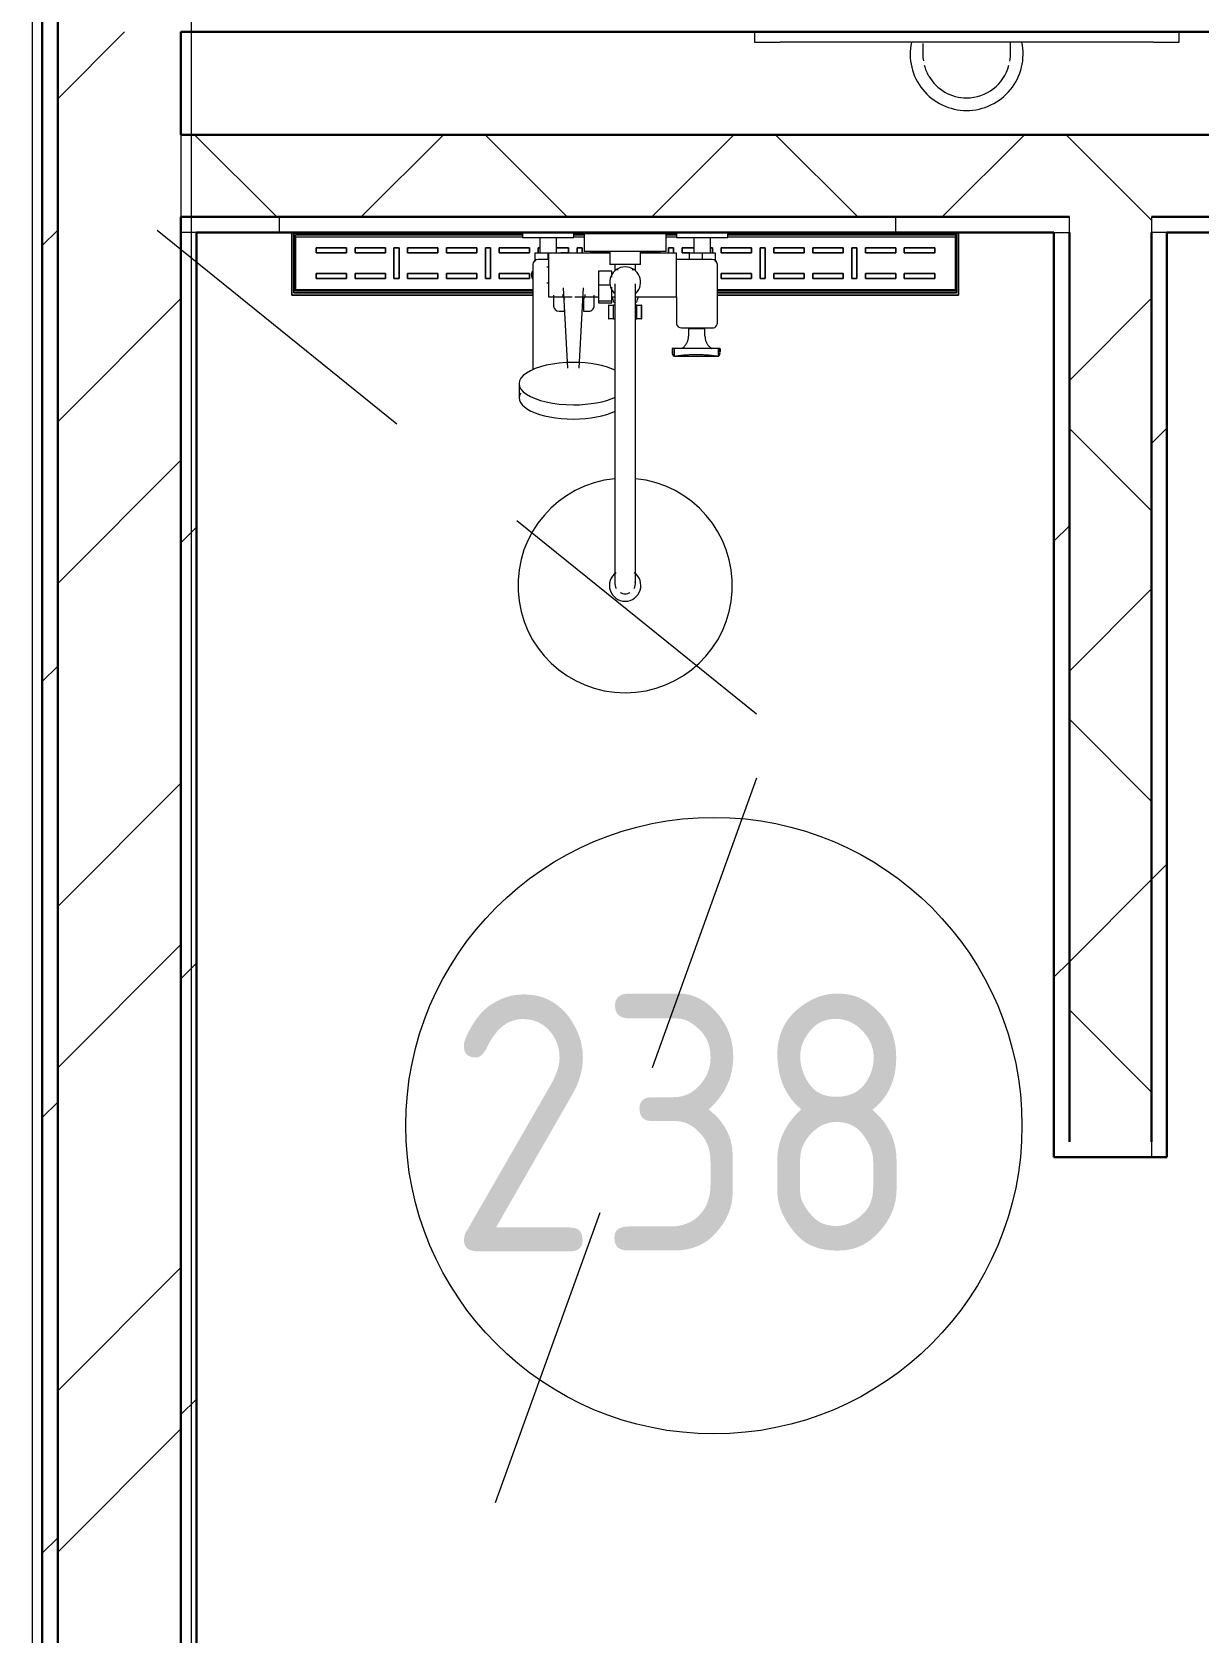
# Model space of a CAD drawing. Header units: millimetres. Extents: x -88595 to 880822, y -1054509 to -148035.
# Drawn here: x 300258 to 301395, y -247120 to -245562 of the extents above; entities that cross this region are included whole.
import ezdxf

# ---------------------------------------------------------------- set-up
doc = ezdxf.new("R2010")
doc.units = ezdxf.units.MM
doc.linetypes.add('ADSK_Линия сетки', pattern=[25, 20, -2.5, 0, -2.5])
doc.linetypes.add('ADSK_Сверху', pattern=[4.5, 3, -1.5])
for name, color, linetype, lineweight in [('Линии', 7, 'Continuous', 9), ('Марки помещений', 7, 'Continuous', 20), ('Обобщенные модели', 7, 'Continuous', 18), ('Оборудование', 7, 'Continuous', 18), ('Ограждение', 7, 'Continuous', 9), ('Оси', 7, 'Continuous', 9), ('Сантехника', 7, 'Continuous', 18), ('Стены наружные', 7, 'Continuous', 18), ('Стены штриховка', 7, 'Continuous', 9)]:
    doc.layers.add(name, color=color, linetype=linetype, lineweight=lineweight)
doc.styles.add('GOST Common_2', font='GOST_Common.ttf', dxfattribs={"width": 0.9, "height": 350})

# ---------------------------------------------------------------- blocks, each defined once
blk = doc.blocks.new('2 этаж')
at = {"layer": 'Линии', "linetype": 'ADSK_Сверху', "ltscale": 100}
for p, q in [((330298, 681582.5), (329697.9, 682066.5)), ((330298, 681520.5), (329697.5, 679856.5))]:
    blk.add_line(p, q, dxfattribs=at)
at = {"layer": 'Марки помещений'}
blk.add_circle((330256.4, 681182.2), 300, dxfattribs=at)
at = {"layer": 'Обобщенные модели', "lineweight": 9}
for p, q in [((330215.7, 681938.5), (330215.7, 681935)), ((330217.7, 681938.5), (330215.9, 681938.5)), ((330217.7, 681938.5), (330217.7, 681931)), ((330260.8, 681938.5), (330217.7, 681938.5)), ((330217.7, 681931), (330217.7, 681938.5)), ((330260.8, 681931), (330260.8, 681938.5)), ((330262.3, 681938.5), (330260.8, 681938.5)), ((330260.8, 681938.5), (330260.8, 681931)), ((330262.5, 681938.5), (330262.5, 681935.7)), ((330262.6, 681935.3), (330262.6, 681938.5)), ((330217.7, 681931), (330260.8, 681931))]:
    blk.add_line(p, q, dxfattribs=at)
for points, knots in [([(330215.7, 681934.5), (330215.7, 681934.4), (330215.8, 681934), (330215.9, 681933.4), (330216.1, 681932.7), (330216.3, 681932.2), (330216.5, 681931.8), (330217, 681931.4), (330217.4, 681931.1), (330217.7, 681931)], [0.3333333, 0.3333333, 0.3333333, 0.3333333, 0.4166667, 0.5, 0.5833333, 0.6666667, 0.75, 0.8333333, 1, 1, 1, 1]), ([(330260.8, 681931), (330261, 681931.1), (330261.3, 681931.4), (330261.7, 681931.8), (330261.9, 681932.2), (330262.1, 681932.7), (330262.3, 681933.4), (330262.4, 681934.1), (330262.5, 681934.4), (330262.5, 681934.6)], [0, 0, 0, 0, 0.1666667, 0.25, 0.3333333, 0.4166667, 0.5, 0.5833333, 0.6666667, 0.6666667, 0.6666667, 0.6666667]), ([(330217.7, 681931), (330217.7, 681931), (330218.3, 681931.1), (330220.2, 681931.3), (330221.5, 681931.5), (330222.7, 681931.6), (330224, 681931.8), (330225.3, 681932), (330226.8, 681932.1), (330228.4, 681932.3), (330230.1, 681932.4), (330232.4, 681932.5), (330236.7, 681932.7), (330241.8, 681932.7), (330246, 681932.5), (330248.4, 681932.4), (330250, 681932.3), (330251.6, 681932.1), (330253.1, 681932), (330254.5, 681931.8), (330255.8, 681931.6), (330256.9, 681931.5), (330258.3, 681931.3), (330260.1, 681931.1), (330260.8, 681931), (330260.8, 681931)], [0, 0, 0, 0, 0.111111, 0.166667, 0.194444, 0.222222, 0.25, 0.277778, 0.305556, 0.333333, 0.361111, 0.388889, 0.444444, 0.555556, 0.611111, 0.638889, 0.666667, 0.694444, 0.722222, 0.75, 0.777778, 0.805556, 0.833333, 0.888889, 1, 1, 1, 1])]:
    blk.add_open_spline(points, degree=3, knots=knots, dxfattribs=at)
at = {"layer": 'Ограждение'}
blk.add_line((329592.5, 682556.5), (329592.5, 679751.5), dxfattribs=at)
at = {"layer": 'Оси', "linetype": 'ADSK_Линия сетки', "ltscale": 100}
blk.add_line((329747.5, 697307.1), (329747.5, 631330.4), dxfattribs=at)
at = {"layer": 'Сантехника', "lineweight": 9}
for p, q in [((330295.8, 682246.5), (330295.8, 682236.5)), ((330709.3, 682236.5), (330709.3, 682246.5)), ((330295.8, 682236.5), (330320.8, 682236.5)), ((330684.3, 682236.5), (330320.8, 682236.5)), ((330684.3, 682236.5), (330709.3, 682236.5))]:
    blk.add_line(p, q, dxfattribs=at)
at = {"layer": 'Сантехника'}
for p, q in [((329845.3, 681990.5), (329845.3, 682051.5)), ((329845.3, 682051.5), (329845.3, 681990.5)), ((330070, 682050.5), (329847.3, 682050.5)), ((329847.3, 682050.5), (330070, 682050.5)), ((329847.3, 682050.5), (329847.3, 681992.5)), ((329847.3, 681992.5), (329847.3, 682050.5)), ((329848.9, 682043.8), (329848.9, 682048.8)), ((330070, 682048.8), (329848.9, 682048.8)), ((329848.9, 682047.3), (329848.9, 682048.8)), ((329848.9, 682047.3), (330070, 682047.3)), ((329848.9, 682047.3), (329848.9, 682043.8)), ((329848.9, 681999.2), (329848.9, 682043.8)), ((329848.9, 682043.8), (329848.9, 681999.2)), ((330070, 682051.5), (330070, 682046.5)), ((330070, 682046.5), (330120, 682046.5)), ((330087, 682046.5), (330087, 682031.5)), ((330103, 682031.5), (330103, 682046.5)), ((330120, 682046.5), (330120, 682051.5)), ((330220, 682050.5), (330120, 682050.5)), ((330120, 682050.5), (330220, 682050.5)), ((330130.2, 682048.8), (330120, 682048.8)), ((330120, 682047.3), (330130, 682047.3)), ((330130, 682050.3), (330130, 682032.9)), ((330170, 682050.3), (330130, 682050.3)), ((330210, 682050.3), (330170, 682050.3)), ((330210, 682032.9), (330210, 682050.3)), ((330220, 682048.8), (330210, 682048.8)), ((330210, 682047.3), (330220, 682047.3)), ((330220, 682051.5), (330220, 682046.5)), ((330220, 682046.5), (330270, 682046.5)), ((330237, 682046.5), (330237, 682031.5)), ((330253, 682031.5), (330253, 682046.5)), ((330270, 682046.5), (330270, 682051.5)), ((330492.7, 682050.5), (330270, 682050.5)), ((330270, 682050.5), (330492.7, 682050.5)), ((330491.6, 682048.8), (330270, 682048.8)), ((330270, 682047.3), (330491.6, 682047.3)), ((330491.6, 682048.8), (330491.6, 682043.8)), ((330491.6, 682048.8), (330491.6, 682047.3)), ((330491.6, 682043.8), (330491.6, 682047.3)), ((330491.6, 682043.8), (330491.6, 681999.2)), ((330491.6, 681999.2), (330491.6, 682043.8)), ((330492.7, 681992.5), (330492.7, 682050.5)), ((330492.7, 682050.5), (330492.7, 681992.5)), ((330494.7, 682051.5), (330494.7, 681990.5)), ((330494.7, 681990.5), (330494.7, 682051.5)), ((329898.6, 682036.5), (329869, 682036.5)), ((329869, 682036.5), (329869, 682031.5)), ((329869, 682031.5), (329869, 682036.5)), ((329869, 682036.5), (329898.6, 682036.5)), ((329869, 682031.5), (329898.6, 682031.5)), ((329898.6, 682031.5), (329869, 682031.5)), ((329898.6, 682031.5), (329898.6, 682036.5)), ((329898.6, 682036.5), (329898.6, 682031.5)), ((329936.5, 682036.5), (329907, 682036.5)), ((329907, 682036.5), (329907, 682031.5)), ((329907, 682031.5), (329907, 682036.5)), ((329907, 682036.5), (329936.5, 682036.5)), ((329907, 682031.5), (329936.5, 682031.5)), ((329936.5, 682031.5), (329907, 682031.5)), ((329936.5, 682031.5), (329936.5, 682036.5)), ((329936.5, 682036.5), (329936.5, 682031.5)), ((329949.8, 682036.5), (329944.9, 682036.5)), ((329944.9, 682036.5), (329944.9, 682006.5)), ((329944.9, 682006.5), (329944.9, 682036.5)), ((329944.9, 682036.5), (329949.8, 682036.5)), ((329949.8, 682006.5), (329949.8, 682036.5)), ((329949.8, 682036.5), (329949.8, 682006.5)), ((329987.7, 682036.5), (329958.2, 682036.5)), ((329958.2, 682036.5), (329958.2, 682031.5)), ((329958.2, 682031.5), (329958.2, 682036.5)), ((329958.2, 682036.5), (329987.7, 682036.5)), ((329958.2, 682031.5), (329987.7, 682031.5)), ((329987.7, 682031.5), (329958.2, 682031.5)), ((329987.7, 682031.5), (329987.7, 682036.5)), ((329987.7, 682036.5), (329987.7, 682031.5)), ((330025.7, 682036.5), (329996.1, 682036.5)), ((329996.1, 682036.5), (329996.1, 682031.5)), ((329996.1, 682031.5), (329996.1, 682036.5)), ((329996.1, 682036.5), (330025.7, 682036.5)), ((329996.1, 682031.5), (330025.7, 682031.5)), ((330025.7, 682031.5), (329996.1, 682031.5)), ((330025.7, 682031.5), (330025.7, 682036.5)), ((330025.7, 682036.5), (330025.7, 682031.5)), ((330039, 682036.5), (330034, 682036.5)), ((330034, 682036.5), (330034, 682006.5)), ((330034, 682006.5), (330034, 682036.5)), ((330034, 682036.5), (330039, 682036.5)), ((330039, 682006.5), (330039, 682036.5)), ((330039, 682036.5), (330039, 682006.5)), ((330076.9, 682036.5), (330047.3, 682036.5)), ((330047.3, 682036.5), (330047.3, 682031.5)), ((330047.3, 682031.5), (330047.3, 682036.5)), ((330047.3, 682036.5), (330076.9, 682036.5)), ((330047.3, 682031.5), (330076.9, 682031.5)), ((330076.9, 682031.5), (330047.3, 682031.5)), ((330076.9, 682031.5), (330076.9, 682036.5)), ((330076.9, 682036.5), (330076.9, 682031.5)), ((330082.5, 682031.5), (330095, 682031.5)), ((330082.5, 682023.2), (330082.5, 682031.5)), ((330087, 682036.5), (330085.3, 682036.5)), ((330085.3, 682036.5), (330085.3, 682031.5)), ((330085.3, 682031.5), (330085.3, 682036.5)), ((330085.3, 682036.5), (330087, 682036.5)), ((330095, 682031.5), (330107.5, 682031.5)), ((330095, 682025.2), (330095, 682031.5)), ((330155.2, 682031.2), (330095.3, 682031.2)), ((330095.3, 682031.2), (330095.3, 681988.9)), ((330114.8, 682036.5), (330103, 682036.5)), ((330103, 682036.5), (330114.8, 682036.5)), ((330107.5, 682031.5), (330114.8, 682031.5)), ((330114.8, 682031.5), (330107.5, 682031.5)), ((330114.8, 682031.5), (330114.8, 682036.5)), ((330114.8, 682036.5), (330114.8, 682031.5)), ((330128.1, 682036.5), (330123.2, 682036.5)), ((330123.2, 682036.5), (330123.2, 682031)), ((330123.2, 682031), (330123.2, 682036.5)), ((330123.2, 682036.5), (330128.1, 682036.5)), ((330128.1, 682031), (330128.1, 682036.5)), ((330128.1, 682036.5), (330128.1, 682031)), ((330170, 682032.9), (330130, 682032.9)), ((330136.5, 682032.9), (330136.5, 682031.5)), ((330136.5, 682031.5), (330136.5, 682032.9)), ((330136.5, 682031.5), (330155.1, 682031.5)), ((330155.1, 682031.5), (330136.5, 682031.5)), ((330155, 682032.9), (330155, 682020.3)), ((330210, 682032.9), (330170, 682032.9)), ((330185, 682020.3), (330185, 682032.9)), ((330185, 682031.5), (330203.9, 682031.5)), ((330203.9, 682031.5), (330185, 682031.5)), ((330220, 682031.2), (330185, 682031.2)), ((330203.9, 682031.5), (330203.9, 682032.9)), ((330203.9, 682032.9), (330203.9, 682031.5)), ((330217.2, 682036.5), (330212.3, 682036.5)), ((330212.3, 682036.5), (330212.3, 682031.2)), ((330212.3, 682031.2), (330212.3, 682036.5)), ((330212.3, 682036.5), (330217.2, 682036.5)), ((330217.2, 682031.2), (330217.2, 682036.5)), ((330217.2, 682036.5), (330217.2, 682031.2)), ((330220, 681988.9), (330220, 682031.2)), ((330237, 682036.5), (330225.6, 682036.5)), ((330225.6, 682036.5), (330225.6, 682031.5)), ((330225.6, 682031.5), (330225.6, 682036.5)), ((330225.6, 682036.5), (330237, 682036.5)), ((330225.6, 682031.5), (330232.5, 682031.5)), ((330232.5, 682031.5), (330225.6, 682031.5)), ((330232.5, 682031.5), (330245, 682031.5)), ((330232.5, 682025.2), (330232.5, 682031.5)), ((330245, 682031.5), (330257.5, 682031.5)), ((330245, 682031.5), (330245, 682025.2)), ((330255.2, 682036.5), (330253, 682036.5)), ((330253, 682036.5), (330255.2, 682036.5)), ((330255.2, 682031.5), (330255.2, 682036.5)), ((330255.2, 682036.5), (330255.2, 682031.5)), ((330257.5, 682031.5), (330257.5, 682023.1)), ((330293.1, 682036.5), (330263.5, 682036.5)), ((330263.5, 682036.5), (330263.5, 682031.5)), ((330263.5, 682031.5), (330263.5, 682036.5)), ((330263.5, 682036.5), (330293.1, 682036.5)), ((330263.5, 682031.5), (330293.1, 682031.5)), ((330293.1, 682031.5), (330263.5, 682031.5)), ((330293.1, 682031.5), (330293.1, 682036.5)), ((330293.1, 682036.5), (330293.1, 682031.5)), ((330306.4, 682036.5), (330301.5, 682036.5)), ((330301.5, 682036.5), (330301.5, 682006.5)), ((330301.5, 682006.5), (330301.5, 682036.5)), ((330301.5, 682036.5), (330306.4, 682036.5)), ((330306.4, 682006.5), (330306.4, 682036.5)), ((330306.4, 682036.5), (330306.4, 682006.5)), ((330344.3, 682036.5), (330314.8, 682036.5)), ((330314.8, 682036.5), (330314.8, 682031.5)), ((330314.8, 682031.5), (330314.8, 682036.5)), ((330314.8, 682036.5), (330344.3, 682036.5)), ((330314.8, 682031.5), (330344.3, 682031.5)), ((330344.3, 682031.5), (330314.8, 682031.5)), ((330344.3, 682031.5), (330344.3, 682036.5)), ((330344.3, 682036.5), (330344.3, 682031.5)), ((330382.2, 682036.5), (330352.7, 682036.5)), ((330352.7, 682036.5), (330352.7, 682031.5)), ((330352.7, 682031.5), (330352.7, 682036.5)), ((330352.7, 682036.5), (330382.2, 682036.5)), ((330352.7, 682031.5), (330382.2, 682031.5)), ((330382.2, 682031.5), (330352.7, 682031.5)), ((330382.2, 682031.5), (330382.2, 682036.5)), ((330382.2, 682036.5), (330382.2, 682031.5)), ((330395.5, 682036.5), (330390.6, 682036.5)), ((330390.6, 682036.5), (330390.6, 682006.5)), ((330390.6, 682006.5), (330390.6, 682036.5)), ((330390.6, 682036.5), (330395.5, 682036.5)), ((330395.5, 682006.5), (330395.5, 682036.5)), ((330395.5, 682036.5), (330395.5, 682006.5)), ((330433.5, 682036.5), (330403.9, 682036.5)), ((330403.9, 682036.5), (330403.9, 682031.5)), ((330403.9, 682031.5), (330403.9, 682036.5)), ((330403.9, 682036.5), (330433.5, 682036.5)), ((330403.9, 682031.5), (330433.5, 682031.5)), ((330433.5, 682031.5), (330403.9, 682031.5)), ((330433.5, 682031.5), (330433.5, 682036.5)), ((330433.5, 682036.5), (330433.5, 682031.5)), ((330471.4, 682036.5), (330441.8, 682036.5)), ((330441.8, 682036.5), (330441.8, 682031.5)), ((330441.8, 682031.5), (330441.8, 682036.5)), ((330441.8, 682036.5), (330471.4, 682036.5)), ((330441.8, 682031.5), (330471.4, 682031.5)), ((330471.4, 682031.5), (330441.8, 682031.5)), ((330471.4, 682031.5), (330471.4, 682036.5)), ((330471.4, 682036.5), (330471.4, 682031.5)), ((329898.6, 682011.5), (329869, 682011.5)), ((329869, 682011.5), (329869, 682006.5)), ((329869, 682006.5), (329869, 682011.5)), ((329869, 682011.5), (329898.6, 682011.5)), ((329898.6, 682006.5), (329898.6, 682011.5)), ((329898.6, 682011.5), (329898.6, 682006.5)), ((329936.5, 682011.5), (329907, 682011.5)), ((329907, 682011.5), (329907, 682006.5)), ((329907, 682006.5), (329907, 682011.5)), ((329907, 682011.5), (329936.5, 682011.5)), ((329936.5, 682006.5), (329936.5, 682011.5)), ((329936.5, 682011.5), (329936.5, 682006.5)), ((329987.7, 682011.5), (329958.2, 682011.5)), ((329958.2, 682011.5), (329958.2, 682006.5)), ((329958.2, 682006.5), (329958.2, 682011.5)), ((329958.2, 682011.5), (329987.7, 682011.5)), ((329987.7, 682006.5), (329987.7, 682011.5)), ((329987.7, 682011.5), (329987.7, 682006.5)), ((330025.7, 682011.5), (329996.1, 682011.5)), ((329996.1, 682011.5), (329996.1, 682006.5)), ((329996.1, 682006.5), (329996.1, 682011.5)), ((329996.1, 682011.5), (330025.7, 682011.5)), ((330025.7, 682006.5), (330025.7, 682011.5)), ((330025.7, 682011.5), (330025.7, 682006.5)), ((330076.9, 682011.5), (330047.3, 682011.5)), ((330047.3, 682011.5), (330047.3, 682006.5)), ((330047.3, 682006.5), (330047.3, 682011.5)), ((330047.3, 682011.5), (330076.9, 682011.5)), ((330076.9, 682006.5), (330076.9, 682011.5)), ((330076.9, 682011.5), (330076.9, 682006.5)), ((330080.2, 682020.2), (330080.2, 681917.8)), ((330095.3, 682025.2), (330085.2, 682025.2)), ((330095.3, 682017.5), (330093.8, 682017.5)), ((330156.9, 682013.7), (330144, 682013.7)), ((330144, 682013.7), (330144, 682000.4)), ((330170, 682020.3), (330155, 682020.3)), ((330156.9, 682007.8), (330156.9, 682013.7)), ((330160, 682020.3), (330160, 682015.3)), ((330160, 682015.3), (330163.2, 682015.3)), ((330185, 682020.3), (330170, 682020.3)), ((330176.8, 682015.3), (330180, 682015.3)), ((330180, 682015.3), (330180, 682020.3)), ((330254.8, 682025.2), (330220, 682025.2)), ((330259.8, 681962.5), (330259.8, 682020.2)), ((330293.1, 682011.5), (330263.5, 682011.5)), ((330263.5, 682011.5), (330263.5, 682006.5)), ((330263.5, 682006.5), (330263.5, 682011.5)), ((330263.5, 682011.5), (330293.1, 682011.5)), ((330293.1, 682006.5), (330293.1, 682011.5)), ((330293.1, 682011.5), (330293.1, 682006.5)), ((330344.3, 682011.5), (330314.8, 682011.5)), ((330314.8, 682011.5), (330314.8, 682006.5)), ((330314.8, 682006.5), (330314.8, 682011.5)), ((330314.8, 682011.5), (330344.3, 682011.5)), ((330344.3, 682006.5), (330344.3, 682011.5)), ((330344.3, 682011.5), (330344.3, 682006.5)), ((330382.2, 682011.5), (330352.7, 682011.5)), ((330352.7, 682011.5), (330352.7, 682006.5)), ((330352.7, 682006.5), (330352.7, 682011.5)), ((330352.7, 682011.5), (330382.2, 682011.5)), ((330382.2, 682006.5), (330382.2, 682011.5)), ((330382.2, 682011.5), (330382.2, 682006.5)), ((330433.5, 682011.5), (330403.9, 682011.5)), ((330403.9, 682011.5), (330403.9, 682006.5)), ((330403.9, 682006.5), (330403.9, 682011.5)), ((330403.9, 682011.5), (330433.5, 682011.5)), ((330433.5, 682006.5), (330433.5, 682011.5)), ((330433.5, 682011.5), (330433.5, 682006.5)), ((330471.4, 682011.5), (330441.8, 682011.5)), ((330441.8, 682011.5), (330441.8, 682006.5)), ((330441.8, 682006.5), (330441.8, 682011.5)), ((330441.8, 682011.5), (330471.4, 682011.5)), ((330471.4, 682006.5), (330471.4, 682011.5)), ((330471.4, 682011.5), (330471.4, 682006.5)), ((329848.9, 681999.2), (329848.9, 681995.7)), ((329848.9, 681994.2), (329848.9, 681999.2)), ((329869, 682006.5), (329898.6, 682006.5)), ((329898.6, 682006.5), (329869, 682006.5)), ((329907, 682006.5), (329936.5, 682006.5)), ((329936.5, 682006.5), (329907, 682006.5)), ((329944.9, 682006.5), (329949.8, 682006.5)), ((329949.8, 682006.5), (329944.9, 682006.5)), ((329958.2, 682006.5), (329987.7, 682006.5)), ((329987.7, 682006.5), (329958.2, 682006.5)), ((329996.1, 682006.5), (330025.7, 682006.5)), ((330025.7, 682006.5), (329996.1, 682006.5)), ((330034, 682006.5), (330039, 682006.5)), ((330039, 682006.5), (330034, 682006.5)), ((330047.3, 682006.5), (330076.9, 682006.5)), ((330076.9, 682006.5), (330047.3, 682006.5)), ((330093.8, 682002.5), (330095.3, 682002.5)), ((330109.6, 681997.4), (330114, 681919.5)), ((330125.2, 681919.5), (330129.6, 681997.4)), ((330144, 682000.4), (330144, 681984.9)), ((330144, 682000.4), (330156, 682000.4)), ((330156.9, 681984.9), (330156.9, 681998.2)), ((330263.5, 682006.5), (330293.1, 682006.5)), ((330293.1, 682006.5), (330263.5, 682006.5)), ((330301.5, 682006.5), (330306.4, 682006.5)), ((330306.4, 682006.5), (330301.5, 682006.5)), ((330314.8, 682006.5), (330344.3, 682006.5)), ((330344.3, 682006.5), (330314.8, 682006.5)), ((330352.7, 682006.5), (330382.2, 682006.5)), ((330382.2, 682006.5), (330352.7, 682006.5)), ((330390.6, 682006.5), (330395.5, 682006.5)), ((330395.5, 682006.5), (330390.6, 682006.5)), ((330403.9, 682006.5), (330433.5, 682006.5)), ((330433.5, 682006.5), (330403.9, 682006.5)), ((330441.8, 682006.5), (330471.4, 682006.5)), ((330471.4, 682006.5), (330441.8, 682006.5)), ((330491.6, 681995.7), (330491.6, 681999.2)), ((330491.6, 681999.2), (330491.6, 681994.2)), ((330080.2, 681990.5), (329845.3, 681990.5)), ((329845.3, 681990.5), (330080.2, 681990.5)), ((329847.3, 681992.5), (330080.2, 681992.5)), ((330080.2, 681992.5), (329847.3, 681992.5)), ((330080.2, 681995.7), (329848.9, 681995.7)), ((329848.9, 681994.2), (329848.9, 681995.7)), ((330080.2, 681994.2), (329848.9, 681994.2)), ((330095.3, 681988.9), (330118.4, 681988.9)), ((330100.3, 681990.3), (330100.3, 681979.8)), ((330120.9, 681988.9), (330144, 681988.9)), ((330129.4, 681986.2), (330129.4, 681988.2)), ((330129.4, 681986.2), (330129.4, 681974.8)), ((330139.9, 681979.9), (330139.9, 681990.3)), ((330144, 681984.9), (330144, 681982.9)), ((330144, 681984.9), (330156.9, 681984.9)), ((330144, 681982.9), (330156.9, 681982.9)), ((330153.8, 681980.5), (330153.8, 681967.3)), ((330154.2, 681980.5), (330153.8, 681980.5)), ((330154.2, 681980.5), (330158.7, 681980.5)), ((330154.2, 681967.3), (330154.2, 681980.5)), ((330156.9, 681988.9), (330160.3, 681988.9)), ((330156.9, 681982.9), (330156.9, 681984.9)), ((330158.3, 681980.5), (330158.7, 681980.5)), ((330160.4, 681980.5), (330158.7, 681980.5)), ((330158.7, 681967.3), (330158.7, 681980.5)), ((330159, 681983.5), (330160.6, 681983.5)), ((330179.4, 681983.5), (330181, 681983.5)), ((330181.3, 681980.5), (330179.6, 681980.5)), ((330179.7, 681988.9), (330220, 681988.9)), ((330181.3, 681980.5), (330185.8, 681980.5)), ((330181.3, 681980.5), (330181.7, 681980.5)), ((330181.3, 681967.3), (330181.3, 681980.5)), ((330186.2, 681980.5), (330185.8, 681980.5)), ((330185.8, 681967.3), (330185.8, 681980.5)), ((330186.2, 681967.3), (330186.2, 681980.5)), ((330220, 681988.9), (330220, 681962.6)), ((330491.6, 681995.7), (330259.8, 681995.7)), ((330491.6, 681994.2), (330259.8, 681994.2)), ((330259.8, 681992.5), (330492.7, 681992.5)), ((330492.7, 681992.5), (330259.8, 681992.5)), ((330494.7, 681990.5), (330259.8, 681990.5)), ((330259.8, 681990.5), (330494.7, 681990.5)), ((330491.6, 681995.7), (330491.6, 681994.2)), ((330105.7, 681974.8), (330110.8, 681974.8)), ((330110.8, 681974.8), (330110.8, 681976.1)), ((330129.4, 681974.8), (330134.4, 681974.8)), ((330153.8, 681967.3), (330154.2, 681967.3)), ((330158.7, 681967.3), (330154.2, 681967.3)), ((330158.7, 681967.3), (330158.3, 681967.3)), ((330158.7, 681967.3), (330159.9, 681967.3)), ((330159.9, 681967.3), (330159.9, 681958.5)), ((330160, 681978.4), (330160, 681740.1)), ((330180, 681740.1), (330180, 681978.4)), ((330180.1, 681967.3), (330181.3, 681967.3)), ((330180.1, 681958.5), (330180.1, 681967.3)), ((330181.7, 681967.3), (330181.3, 681967.3)), ((330185.8, 681967.3), (330181.3, 681967.3)), ((330185.8, 681967.3), (330186.2, 681967.3)), ((330224.9, 681958.5), (330255.9, 681958.5)), ((330231.7, 681957.9), (330231.7, 681950.4)), ((330231.7, 681957.9), (330239.7, 681957.9)), ((330239.7, 681957.9), (330247.7, 681957.9)), ((330247.7, 681950.4), (330247.7, 681957.9)), ((330066.8, 681904.3), (330066.8, 681890.5))]:
    blk.add_line(p, q, dxfattribs=at)
at = {"layer": 'Сантехника', "lineweight": 9, "flags": 128}
for points in [[(330459.8, 682235.4), (330459.8, 682234.3), (330459.8, 682233.2), (330459.8, 682232.2), (330459.8, 682231.3), (330459.8, 682230.4), (330459.8, 682229.6), (330459.8, 682228.8), (330459.8, 682228.1), (330459.8, 682227.5), (330459.8, 682226.9), (330459.8, 682226.5), (330459.8, 682226.1), (330459.8, 682225.7), (330459.8, 682225.4), (330459.8, 682225.2), (330459.8, 682225.1), (330459.8, 682225.1), (330459.8, 682225.1)], [(330545.2, 682225.1), (330545.2, 682225.1), (330545.2, 682225.2), (330545.2, 682225.4), (330545.2, 682225.6), (330545.2, 682226), (330545.2, 682226.3), (330545.2, 682226.8), (330545.2, 682227.3), (330545.2, 682227.9), (330545.2, 682228.6), (330545.2, 682229.3), (330545.2, 682230.1), (330545.2, 682231), (330545.2, 682231.9), (330545.2, 682232.9), (330545.2, 682234), (330545.2, 682235.1), (330545.2, 682236.2)]]:
    blk.add_lwpolyline(points, dxfattribs=at)
at = {"layer": 'Сантехника', "flags": 128}
for points in [[(330078.9, 682010), (330078.9, 682010.3), (330079, 682010.6), (330079, 682010.9), (330079, 682011.2), (330079.1, 682011.5), (330079.2, 682011.8), (330079.2, 682012.1), (330079.3, 682012.4), (330079.4, 682012.7), (330079.5, 682013), (330079.7, 682013.2), (330079.8, 682013.5), (330079.9, 682013.8), (330080.1, 682014), (330080.3, 682014.3)], [(330080.1, 682006), (330080, 682006.2), (330079.8, 682006.5), (330079.7, 682006.8), (330079.6, 682007), (330079.5, 682007.3), (330079.3, 682007.6), (330079.3, 682007.9), (330079.2, 682008.2), (330079.1, 682008.5), (330079.1, 682008.8), (330079, 682009.1), (330079, 682009.3), (330079, 682009.6), (330078.9, 682009.9), (330078.9, 682010)], [(330160, 682001.5), (330160, 682001.5), (330160, 682001.4), (330160, 682001.3), (330160, 682001.2), (330160, 682001), (330160, 682000.8), (330160, 682000.6), (330160, 682000.3), (330160, 682000), (330160, 681999.6), (330160, 681999.2), (330160, 681998.8), (330160, 681998.3), (330160, 681997.8), (330160, 681997.3), (330160, 681996.8), (330160, 681996.2), (330160, 681995.6), (330160, 681994.9), (330160, 681994.2), (330160, 681993.5), (330160, 681992.8), (330160, 681992.1), (330160, 681991.3), (330160, 681990.5), (330160, 681989.7), (330160, 681988.8), (330160, 681988), (330160, 681987.1), (330160, 681986.2), (330160, 681985.3), (330160, 681984.4), (330160, 681983.5), (330160, 681982.6), (330160, 681981.6), (330160, 681980.7), (330160, 681979.7), (330160, 681978.8), (330160, 681978.4)], [(330180, 681978.4), (330180, 681979.4), (330180, 681980.3), (330180, 681981.3), (330180, 681982.2), (330180, 681983.1), (330180, 681984.1), (330180, 681985), (330180, 681985.9), (330180, 681986.8), (330180, 681987.7), (330180, 681988.5), (330180, 681989.4), (330180, 681990.2), (330180, 681991), (330180, 681991.8), (330180, 681992.5), (330180, 681993.3), (330180, 681994), (330180, 681994.7), (330180, 681995.3), (330180, 681995.9), (330180, 681996.5), (330180, 681997.1), (330180, 681997.6), (330180, 681998.1), (330180, 681998.6), (330180, 681999.1), (330180, 681999.5), (330180, 681999.8), (330180, 682000.2), (330180, 682000.5), (330180, 682000.7), (330180, 682001), (330180, 682001.1), (330180, 682001.3), (330180, 682001.4), (330180, 682001.5), (330180, 682001.5), (330180, 682001.5)], [(330225.1, 681938.5), (330225.6, 681938.8), (330226.1, 681939.1), (330226.5, 681939.5), (330226.9, 681939.8), (330227.4, 681940.2), (330227.8, 681940.6), (330228.1, 681941), (330228.5, 681941.5), (330228.8, 681941.9), (330229.2, 681942.4), (330229.5, 681942.8), (330229.8, 681943.3), (330230.1, 681943.8), (330230.3, 681944.3), (330230.5, 681944.8), (330230.7, 681945.3), (330230.9, 681945.9), (330231.1, 681946.4), (330231.3, 681946.9), (330231.4, 681947.5), (330231.5, 681948), (330231.6, 681948.6), (330231.6, 681949.2), (330231.7, 681949.7), (330231.7, 681950.3), (330231.7, 681950.4)], [(330247.7, 681950.4), (330247.8, 681949.8), (330247.8, 681949.2), (330247.8, 681948.7), (330247.9, 681948.1), (330248, 681947.6), (330248.1, 681947), (330248.3, 681946.5), (330248.5, 681945.9), (330248.6, 681945.4), (330248.9, 681944.9), (330249.1, 681944.4), (330249.3, 681943.9), (330249.6, 681943.4), (330249.9, 681942.9), (330250.2, 681942.4), (330250.5, 681942), (330250.9, 681941.5), (330251.2, 681941.1), (330251.6, 681940.7), (330252, 681940.3), (330252.4, 681939.9), (330252.8, 681939.5), (330253.3, 681939.2), (330253.7, 681938.8), (330254.2, 681938.5), (330254.3, 681938.5)], [(330160, 681740.1), (330160, 681739), (330160, 681737.8), (330160, 681736.6), (330160, 681735.5), (330160, 681734.3), (330160, 681733.2), (330160, 681732), (330160, 681730.9), (330160, 681729.8), (330160, 681728.7), (330160, 681727.6), (330160, 681726.5), (330160, 681725.5), (330160, 681724.4), (330160, 681723.4), (330160, 681722.5), (330160, 681721.5), (330160, 681720.6), (330160, 681719.7), (330160, 681718.8), (330160, 681718), (330160, 681717.2), (330160, 681716.4), (330160, 681715.7), (330160, 681715), (330160, 681714.4), (330160, 681713.8), (330160, 681713.2), (330160, 681712.7), (330160, 681712.2), (330160, 681711.8), (330160, 681711.4), (330160, 681711), (330160, 681710.7), (330160, 681710.4), (330160, 681710.2), (330160, 681710.1), (330160, 681709.9), (330160, 681709.9), (330160, 681709.8)], [(330180, 681709.8), (330180, 681709.8), (330180, 681709.9), (330180, 681710), (330180, 681710.2), (330180, 681710.4), (330180, 681710.7), (330180, 681711), (330180, 681711.3), (330180, 681711.7), (330180, 681712.1), (330180, 681712.6), (330180, 681713.1), (330180, 681713.7), (330180, 681714.3), (330180, 681714.9), (330180, 681715.6), (330180, 681716.3), (330180, 681717.1), (330180, 681717.9), (330180, 681718.7), (330180, 681719.6), (330180, 681720.5), (330180, 681721.4), (330180, 681722.3), (330180, 681723.3), (330180, 681724.3), (330180, 681725.3), (330180, 681726.4), (330180, 681727.4), (330180, 681728.5), (330180, 681729.6), (330180, 681730.7), (330180, 681731.9), (330180, 681733), (330180, 681734.1), (330180, 681735.3), (330180, 681736.5), (330180, 681737.6), (330180, 681738.8), (330180, 681740), (330180, 681740.1)]]:
    blk.add_lwpolyline(points, dxfattribs=at)
at = {"layer": 'Сантехника', "lineweight": 9}
for radius, start, end in [(55, 167.9742, 270), (55, 270, 12.0258), (42.7, 175.8024, 177.7583), (42.7, 180, 182.0828), (42.7, 180, 189.1301), (42.7, 195, 210), (42.7, 270, 345), (42.7, 350.5014, 1.9157), (42.7, 357.4662, 0), (42.7, 210.3679, 270)]:
    blk.add_arc((330502.5, 682225.1), radius, start, end, dxfattribs=at)
at = {"layer": 'Сантехника'}
for centre, radius, start, end in [((330085.2, 682020.2), 5, 90, 180), ((330170, 682002.9), 15, 90, 225), ((330170, 682002.9), 15, 315, 90), ((330254.8, 682020.2), 5, 0, 90), ((330142, 681980.6), 17.2, 9.6958, 29.1813), ((330197.9, 681980.6), 17.2, 150.8187, 170.3042), ((330224.9, 681963.5), 5, 190.7348, 270), ((330254.8, 681963.4), 5, 282.0451, 349.4262), ((330170, 681707.8), 104.4, 95.5433, 270), ((330170, 681707.8), 104.4, 270, 84.4004), ((330170, 681707.8), 15.3, 125.2067, 270), ((330170, 681707.8), 15.3, 270, 54.7933), ((330170, 681709.8), 10, 171.3374, 210), ((330170, 681709.8), 10, 240, 270), ((330170, 681709.8), 10, 270, 300), ((330170, 681709.8), 10, 330, 8.6626)]:
    blk.add_arc(centre, radius, start, end, dxfattribs=at)
for centre, major_axis, ratio, start_param, end_param in [((330120.1, 681991.8), (11.1, 0), 0.920505, 3.217557, 3.724253), ((330120.1, 681991.8), (11.1, 0), 0.920505, 5.700525, 6.207221), ((330105.7, 681979.8), (5.38, 0), 0.920505, 3.141593, 4.712389), ((330134.4, 681979.9), (-5.51, 0), 0.920505, 1.570796, 3.141593), ((330119.6, 681904.3), (-52.8, 0), 0.390731, 4.712389, 7.853982), ((330119.6, 681904.3), (52.8, 0), 0.390731, 0.694281, 1.570796), ((330119.6, 681890.5), (52.8, 0), 0.390731, 2.917193, 4.712389), ((330119.6, 681904.3), (-52.8, 0), 0.390731, 1.570796, 2.455637), ((330119.6, 681890.5), (-52.8, 0), 0.390731, 1.570796, 2.455637)]:
    blk.add_ellipse(centre, major_axis=major_axis, ratio=ratio, start_param=start_param, end_param=end_param, dxfattribs=at)
at = {"layer": 'Стены наружные', "lineweight": 30}
for p, q in [((329602.5, 679761.5), (329602.5, 682556.5)), ((329617.5, 682556.5), (329617.5, 679776.5)), ((331547.5, 682246.5), (329737.5, 682246.5)), ((329737.5, 682246.5), (329737.5, 682146.5)), ((329737.5, 682146.5), (331547.5, 682146.5)), ((330602.5, 682066.5), (329737.5, 682066.5)), ((329737.5, 679896.5), (329737.5, 682066.5)), ((331547.5, 682066.5), (330682.5, 682066.5)), ((329752.5, 682051.5), (330587.5, 682051.5)), ((329752.5, 682051.5), (329752.5, 679911.5)), ((330587.5, 681151.5), (330587.5, 682051.5)), ((330602.5, 681166.5), (330602.5, 682051.5)), ((330682.5, 682051.5), (330682.5, 681166.5)), ((330697.5, 682051.5), (331532.5, 682051.5)), ((330697.5, 682051.5), (330697.5, 681151.5)), ((330697.5, 681151.5), (330587.5, 681151.5))]:
    blk.add_line(p, q, dxfattribs=at)
at = {"layer": 'Стены наружные', "linetype": 'Continuous', "lineweight": 9}
for p, q in [((329617.5, 682181.4), (329682.6, 682246.5)), ((329830.8, 682066.5), (329750.8, 682146.5)), ((329913.1, 682066.5), (329993.1, 682146.5)), ((330113.7, 682066.5), (330033.7, 682146.5)), ((330195.9, 682066.5), (330275.9, 682146.5)), ((330396.5, 682066.5), (330316.5, 682146.5)), ((330478.8, 682066.5), (330558.8, 682146.5)), ((330679.4, 682066.5), (330599.4, 682146.5)), ((329833.5, 682051.5), (329833.5, 682066.5)), ((330433.5, 682051.5), (330433.5, 682066.5)), ((330682.5, 682063.4), (330679.4, 682066.5)), ((329602.5, 682038.8), (329617.5, 682053.8)), ((329617.5, 681867.1), (329737.5, 681987.1)), ((330602.5, 681907.4), (330682.5, 681987.4)), ((330682.5, 681780.5), (330602.5, 681860.5)), ((330682.5, 681846), (330697.5, 681861)), ((329617.5, 681709.9), (329737.5, 681829.9)), ((329737.5, 681749.5), (329752.5, 681764.5)), ((330587.5, 681751), (330602.5, 681766)), ((330602.5, 681624.6), (330682.5, 681704.6)), ((329602.5, 681614.5), (329617.5, 681629.5)), ((330682.5, 681497.7), (330602.5, 681577.7)), ((329617.5, 681395.6), (329737.5, 681515.6)), ((330682.5, 681421.7), (330697.5, 681436.7)), ((330602.5, 681341.7), (330682.5, 681421.7)), ((329617.5, 681238.5), (329737.5, 681358.5)), ((330587.5, 681326.7), (330602.5, 681341.7)), ((329737.5, 681325.2), (329752.5, 681340.2)), ((330682.5, 681214.8), (330602.5, 681294.8)), ((329602.5, 681190.2), (329617.5, 681205.2)), ((329617.5, 680924.2), (329737.5, 681044.2)), ((329737.5, 680901), (329752.5, 680916)), ((329617.5, 680767), (329737.5, 680887)), ((329602.5, 680766), (329617.5, 680781))]:
    blk.add_line(p, q, dxfattribs=at)
at = {"layer": 'Стены штриховка'}
for p, q in [((329737.5, 682146.5), (329737.5, 682066.5)), ((330602.5, 682051.5), (330602.5, 682066.5)), ((330682.5, 682066.5), (330682.5, 682051.5)), ((329752.5, 682051.5), (329737.5, 682051.5)), ((330587.5, 682051.5), (330602.5, 682051.5)), ((330697.5, 682051.5), (330682.5, 682051.5)), ((330682.5, 681166.5), (330682.5, 681151.5))]:
    blk.add_line(p, q, dxfattribs=at)
at = {"layer": 'Марки помещений', "style": 'GOST Common_2', "width": 0.9}
blk.add_text('238', height=250, dxfattribs=at).set_placement((329997.6, 681059.9))

msp = doc.modelspace()

# ---------------------------------------------------------------- block references
at = {"layer": 'Оборудование', "color": 5, "true_color": 0x0000ff}
msp.add_blockref('2 этаж', (-29334.2, -927808.4), dxfattribs=at)

doc.saveas('drawing.dxf')
